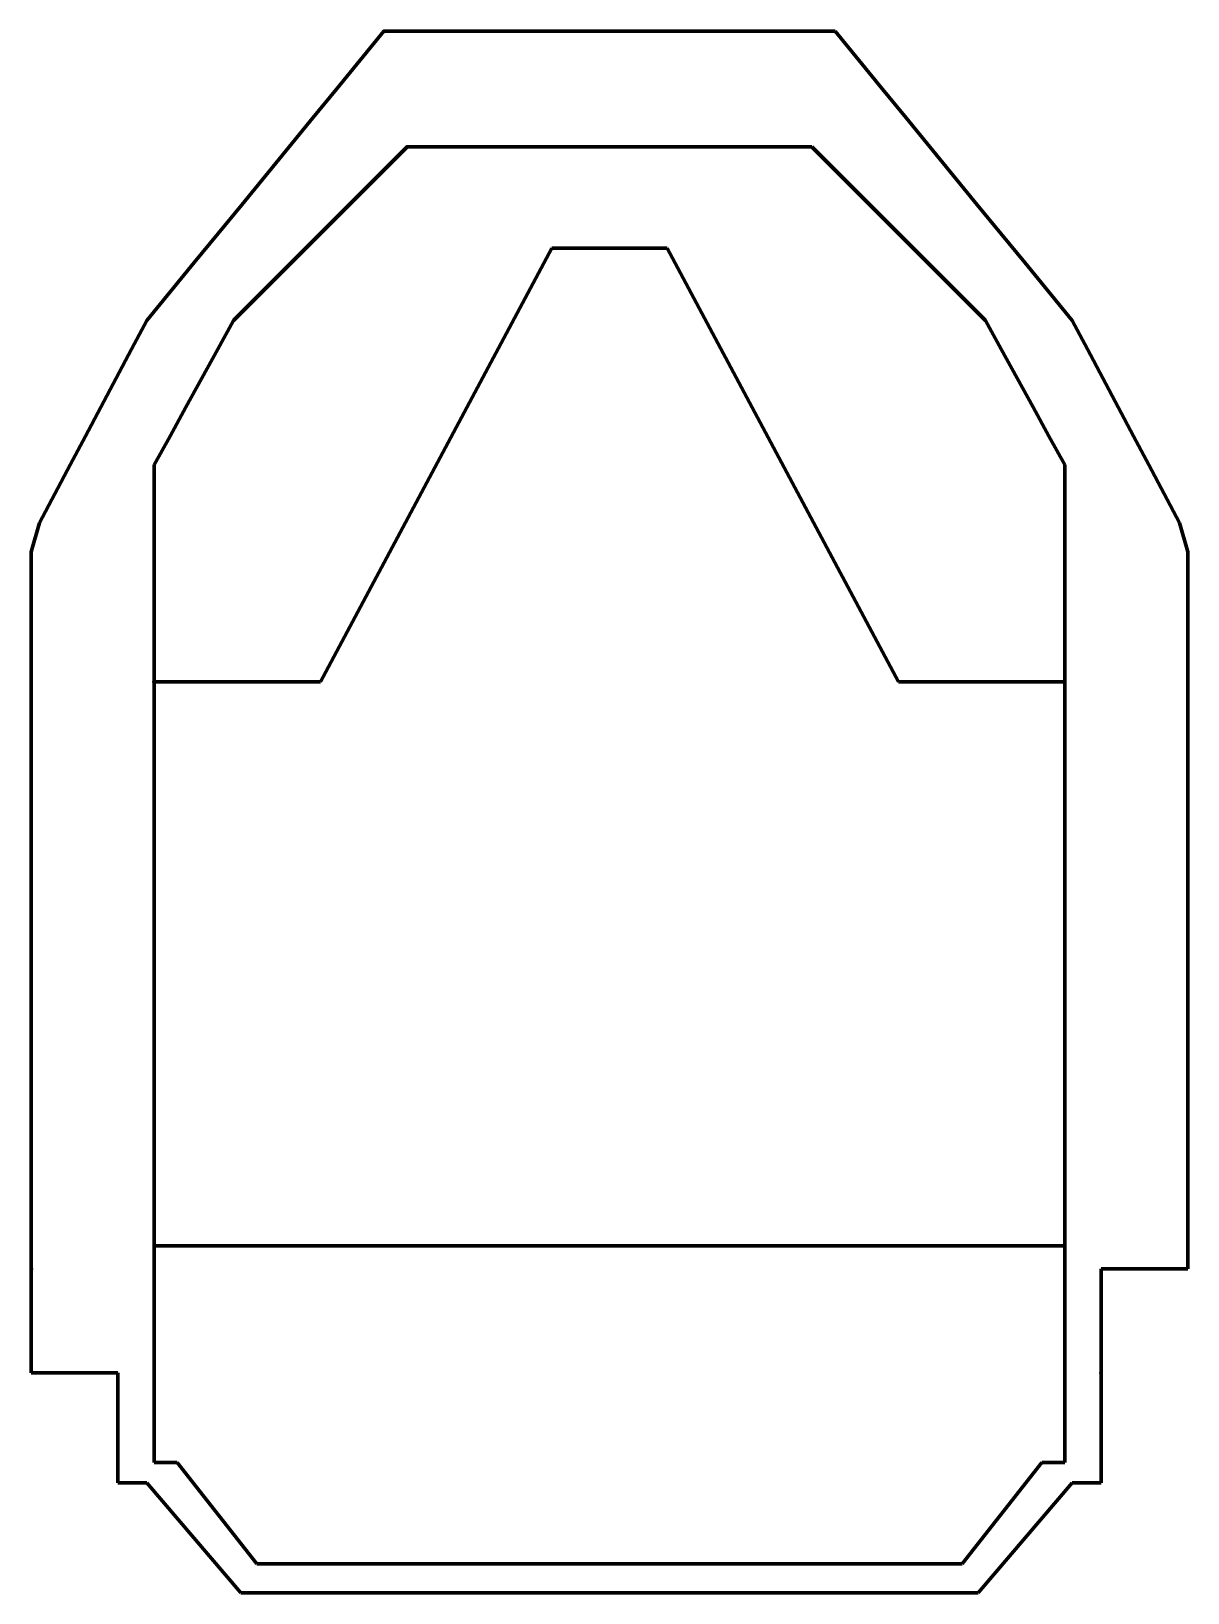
# Model space of a CAD drawing. Extents: x -200 to 200, y 0 to 540.
import ezdxf

# ---------------------------------------------------------------- set-up
doc = ezdxf.new("R2010")
doc.units = 0
doc.linetypes.add('Solid', pattern=[0])

msp = doc.modelspace()

# ---------------------------------------------------------------- linework, layer by layer
at = {"color": 7, "linetype": 'Solid', "lineweight": 100}
for p, q in [((-78, 540), (-86.2, 530)), ((78, 540), (-78, 540)), ((86.2, 530), (78, 540)), ((-86.2, 530), (-94.4, 520)), ((94.4, 520), (86.2, 530)), ((-94.4, 520), (-102.6, 510)), ((102.6, 510), (94.4, 520)), ((-102.6, 510), (-110.8, 500)), ((110.8, 500), (102.6, 510)), ((-110.8, 500), (-119, 490)), ((-70, 500), (-80, 490)), ((70, 500), (-70, 500)), ((80, 490), (70, 500)), ((119, 490), (110.8, 500)), ((-119, 490), (-127.2, 480)), ((-80, 490), (-90, 480)), ((90, 480), (80, 490)), ((127.2, 480), (119, 490)), ((-127.2, 480), (-135.4, 470)), ((-90, 480), (-100, 470)), ((100, 470), (90, 480)), ((135.4, 470), (127.2, 480)), ((-135.4, 470), (-143.6, 460)), ((-100, 470), (-110, 460)), ((110, 460), (100, 470)), ((143.6, 460), (135.4, 470)), ((-143.6, 460), (-151.8, 450)), ((-110, 460), (-120, 450)), ((120, 450), (110, 460)), ((151.8, 450), (143.6, 460)), ((-151.8, 450), (-160, 440)), ((-120, 450), (-130, 440)), ((130, 440), (120, 450)), ((160, 440), (151.8, 450)), ((-160, 440), (-165.3, 430)), ((-130, 440), (-135.5, 430)), ((135.5, 430), (130, 440)), ((165.3, 430), (160, 440)), ((-165.3, 430), (-170.6, 420)), ((-135.5, 430), (-141, 420)), ((141, 420), (135.5, 430)), ((170.6, 420), (165.3, 430)), ((-170.6, 420), (-175.9, 410)), ((-141, 420), (-146.5, 410)), ((146.5, 410), (141, 420)), ((175.9, 410), (170.6, 420)), ((-175.9, 410), (-181.2, 400)), ((-146.5, 410), (-152, 400)), ((152, 400), (146.5, 410)), ((181.2, 400), (175.9, 410)), ((-181.2, 400), (-186.5, 390)), ((-152, 400), (-157.5, 390)), ((157.5, 390), (152, 400)), ((186.5, 390), (181.2, 400)), ((-186.5, 390), (-191.8, 380)), ((-157.5, 390), (-157.5, 45)), ((157.5, 45), (157.5, 390)), ((191.8, 380), (186.5, 390)), ((-191.8, 380), (-197.1, 370)), ((197.1, 370), (191.8, 380)), ((-197.1, 370), (-200, 360)), ((200, 360), (197.1, 370)), ((-200, 360), (-200, 112)), ((200, 112), (200, 360)), ((-200, 112), (-200, 76)), ((170, 76), (170, 112)), ((170, 112), (200, 112)), ((-200, 76), (-170, 76)), ((-170, 76), (-170, 38)), ((170, 38), (170, 76)), ((-157.5, 45), (-149.5, 45)), ((-149.5, 45), (-122, 10)), ((122, 10), (149.5, 45)), ((149.5, 45), (157.5, 45)), ((-170, 38), (-160, 38)), ((-160, 38), (-127.5, 0)), ((127.5, 0), (160, 38)), ((160, 38), (170, 38)), ((-122, 10), (122, 10)), ((-127.5, 0), (127.5, 0))]:
    msp.add_line(p, q, dxfattribs=at)
at = {"color": 3, "linetype": 'Solid', "lineweight": 100}
for p, q in [((-100, 315), (-20, 465)), ((-20, 465), (20, 465)), ((20, 465), (100, 315)), ((-157.5, 315), (-100, 315)), ((-157.5, 120), (-157.5, 315)), ((100, 315), (157.5, 315)), ((157.5, 315), (157.5, 120)), ((157.5, 120), (-157.5, 120))]:
    msp.add_line(p, q, dxfattribs=at)
at = {"color": 7, "linetype": 'Solid', "lineweight": 100}
for p in [(-78, 540), (-70, 500), (-200, 112), (170, 76)]:
    msp.add_point(p, dxfattribs=at)
at = {"color": 3, "linetype": 'Solid', "lineweight": 100}
msp.add_point((-157.5, 315), dxfattribs=at)

doc.saveas('drawing.dxf')
